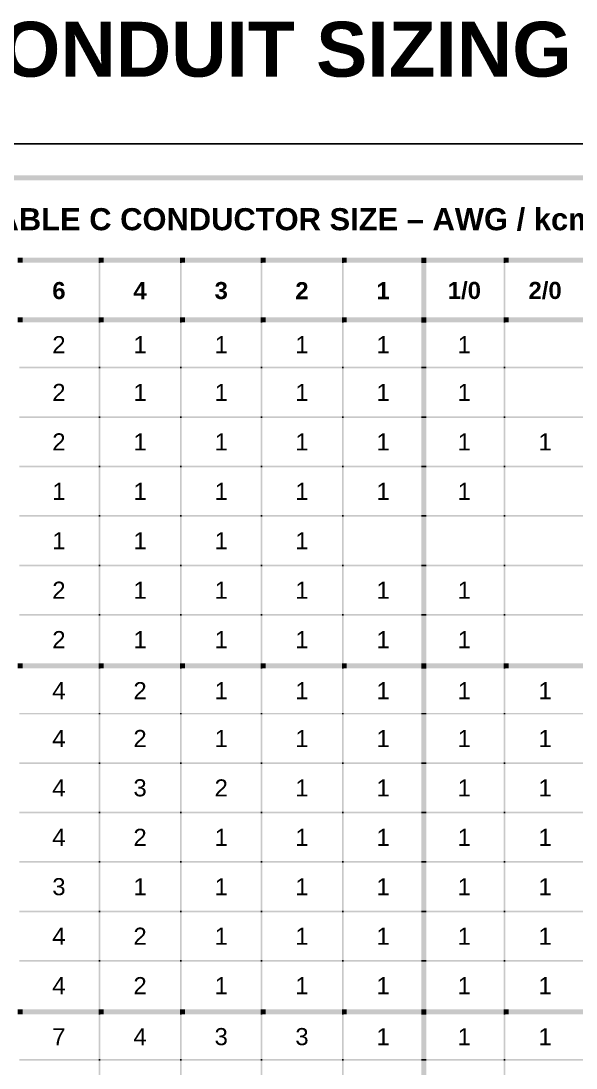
# Model space of a CAD drawing. Header units: inches. Extents: x 4293 to 10865, y -6935 to 441.
# Drawn here: x 5195.1 to 5356.8, y 136 to 441 of the extents above; entities that cross this region are included whole.
import ezdxf

# ---------------------------------------------------------------- set-up
doc = ezdxf.new("R2010")
doc.units = ezdxf.units.IN
doc.header["$MEASUREMENT"] = 0
doc.layers.get('Defpoints').update_dxf_attribs({"color": 104})
doc.layers.add('PDF_Text', color=7, linetype='Continuous', lineweight=35)
doc.styles.add('Arial', font='arial.ttf', dxfattribs={"height": 6})
doc.styles.add('AUDIT_I_231223063723-0', font='arialbd.ttf')
doc.styles.add('PDF Arial', font='arial.ttf')

# ---------------------------------------------------------------- blocks, each defined once
blk = doc.blocks.new('A$C8dca8dff')
at = {"transparency": 33554610}
for points in [[(0.02, 0), (7.3267, 0), (0.02, -0.02), (7.3267, -0.02)], [(2.0867, -0.3333), (2.1067, -0.3333), (2.0867, -0.3533), (2.1067, -0.3533)], [(2.1067, -0.3333), (2.415, -0.3333), (2.1067, -0.3533), (2.415, -0.3533)], [(2.415, -0.3333), (2.435, -0.3333), (2.415, -0.3533), (2.435, -0.3533)], [(2.435, -0.3333), (2.7433, -0.3333), (2.435, -0.3533), (2.7433, -0.3533)], [(2.7433, -0.3333), (2.7633, -0.3333), (2.7433, -0.3533), (2.7633, -0.3533)], [(2.7633, -0.3333), (3.07, -0.3333), (2.7633, -0.3533), (3.07, -0.3533)], [(3.07, -0.3333), (3.09, -0.3333), (3.07, -0.3533), (3.09, -0.3533)], [(3.09, -0.3333), (3.3983, -0.3333), (3.09, -0.3533), (3.3983, -0.3533)], [(3.3983, -0.3333), (3.4183, -0.3333), (3.3983, -0.3533), (3.4183, -0.3533)], [(3.4183, -0.3333), (3.72, -0.3333), (3.4183, -0.3533), (3.72, -0.3533)], [(3.72, -0.3333), (3.74, -0.3333), (3.72, -0.3533), (3.74, -0.3533)], [(3.74, -0.3333), (4.0533, -0.3333), (3.74, -0.3533), (4.0533, -0.3533)], [(4.0533, -0.3333), (4.0733, -0.3333), (4.0533, -0.3533), (4.0733, -0.3533)], [(4.0733, -0.3333), (4.3817, -0.3333), (4.0733, -0.3533), (4.3817, -0.3533)], [(2.415, -0.3533), (2.4217, -0.3533), (2.415, -0.355), (2.4217, -0.355)], [(2.415, -0.355), (2.4217, -0.355), (2.415, -0.575), (2.4217, -0.575)], [(2.7433, -0.3533), (2.75, -0.3533), (2.7433, -0.355), (2.75, -0.355)], [(2.7433, -0.355), (2.75, -0.355), (2.7433, -0.575), (2.75, -0.575)], [(3.07, -0.3533), (3.0767, -0.3533), (3.07, -0.355), (3.0767, -0.355)], [(3.07, -0.355), (3.0767, -0.355), (3.07, -0.575), (3.0767, -0.575)], [(3.3983, -0.3533), (3.405, -0.3533), (3.3983, -0.355), (3.405, -0.355)], [(3.3983, -0.355), (3.405, -0.355), (3.3983, -0.575), (3.405, -0.575)], [(3.72, -0.3533), (3.74, -0.3533), (3.72, -0.355), (3.74, -0.355)], [(3.72, -0.355), (3.74, -0.355), (3.72, -0.575), (3.74, -0.575)], [(4.0533, -0.3533), (4.06, -0.3533), (4.0533, -0.355), (4.06, -0.355)], [(4.0533, -0.355), (4.06, -0.355), (4.0533, -0.575), (4.06, -0.575)], [(2.0867, -0.575), (2.1067, -0.575), (2.0867, -0.595), (2.1067, -0.595)], [(2.1067, -0.575), (2.415, -0.575), (2.1067, -0.595), (2.415, -0.595)], [(2.415, -0.575), (2.435, -0.575), (2.415, -0.595), (2.435, -0.595)], [(2.435, -0.575), (2.7433, -0.575), (2.435, -0.595), (2.7433, -0.595)], [(2.7433, -0.575), (2.7633, -0.575), (2.7433, -0.595), (2.7633, -0.595)], [(2.7633, -0.575), (3.07, -0.575), (2.7633, -0.595), (3.07, -0.595)], [(3.07, -0.575), (3.09, -0.575), (3.07, -0.595), (3.09, -0.595)], [(3.09, -0.575), (3.3983, -0.575), (3.09, -0.595), (3.3983, -0.595)], [(3.3983, -0.575), (3.4183, -0.575), (3.3983, -0.595), (3.4183, -0.595)], [(3.4183, -0.575), (3.72, -0.575), (3.4183, -0.595), (3.72, -0.595)], [(3.72, -0.575), (3.74, -0.575), (3.72, -0.5967), (3.74, -0.5967)], [(3.74, -0.575), (4.0533, -0.575), (3.74, -0.595), (4.0533, -0.595)], [(4.0533, -0.575), (4.0733, -0.575), (4.0533, -0.595), (4.0733, -0.595)], [(4.0733, -0.575), (4.3817, -0.575), (4.0733, -0.595), (4.3817, -0.595)], [(2.415, -0.595), (2.4217, -0.595), (2.415, -0.5967), (2.4217, -0.5967)], [(2.415, -0.5967), (2.4217, -0.5967), (2.415, -0.775), (2.4217, -0.775)], [(2.7433, -0.595), (2.75, -0.595), (2.7433, -0.5967), (2.75, -0.5967)], [(2.7433, -0.5967), (2.75, -0.5967), (2.7433, -0.775), (2.75, -0.775)], [(3.07, -0.595), (3.0767, -0.595), (3.07, -0.5967), (3.0767, -0.5967)], [(3.07, -0.5967), (3.0767, -0.5967), (3.07, -0.775), (3.0767, -0.775)], [(3.3983, -0.595), (3.405, -0.595), (3.3983, -0.5967), (3.405, -0.5967)], [(3.3983, -0.5967), (3.405, -0.5967), (3.3983, -0.775), (3.405, -0.775)], [(3.72, -0.5967), (3.74, -0.5967), (3.72, -0.775), (3.74, -0.775)], [(4.0533, -0.595), (4.06, -0.595), (4.0533, -0.5967), (4.06, -0.5967)], [(4.0533, -0.5967), (4.06, -0.5967), (4.0533, -0.775), (4.06, -0.775)], [(2.0933, -0.775), (2.415, -0.775), (2.0933, -0.7817), (2.415, -0.7817)], [(2.415, -0.775), (2.4217, -0.775), (2.415, -0.7817), (2.4217, -0.7817)], [(2.415, -0.7817), (2.4217, -0.7817), (2.415, -0.975), (2.4217, -0.975)], [(2.4217, -0.775), (2.7433, -0.775), (2.4217, -0.7817), (2.7433, -0.7817)], [(2.7433, -0.775), (2.75, -0.775), (2.7433, -0.7817), (2.75, -0.7817)], [(2.7433, -0.7817), (2.75, -0.7817), (2.7433, -0.975), (2.75, -0.975)], [(2.75, -0.775), (3.07, -0.775), (2.75, -0.7817), (3.07, -0.7817)], [(3.07, -0.775), (3.0767, -0.775), (3.07, -0.7817), (3.0767, -0.7817)], [(3.07, -0.7817), (3.0767, -0.7817), (3.07, -0.975), (3.0767, -0.975)], [(3.0767, -0.775), (3.3983, -0.775), (3.0767, -0.7817), (3.3983, -0.7817)], [(3.3983, -0.775), (3.405, -0.775), (3.3983, -0.7817), (3.405, -0.7817)], [(3.3983, -0.7817), (3.405, -0.7817), (3.3983, -0.975), (3.405, -0.975)], [(3.405, -0.775), (3.72, -0.775), (3.405, -0.7817), (3.72, -0.7817)], [(3.72, -0.775), (3.74, -0.775), (3.72, -0.7817), (3.74, -0.7817)], [(3.72, -0.7817), (3.74, -0.7817), (3.72, -0.975), (3.74, -0.975)], [(3.74, -0.775), (4.0533, -0.775), (3.74, -0.7817), (4.0533, -0.7817)], [(4.0533, -0.775), (4.06, -0.775), (4.0533, -0.7817), (4.06, -0.7817)], [(4.0533, -0.7817), (4.06, -0.7817), (4.0533, -0.975), (4.06, -0.975)], [(4.06, -0.775), (4.3817, -0.775), (4.06, -0.7817), (4.3817, -0.7817)], [(2.0933, -0.975), (2.415, -0.975), (2.0933, -0.9817), (2.415, -0.9817)], [(2.415, -0.975), (2.4217, -0.975), (2.415, -0.9817), (2.4217, -0.9817)], [(2.415, -0.9817), (2.4217, -0.9817), (2.415, -1.175), (2.4217, -1.175)], [(2.4217, -0.975), (2.7433, -0.975), (2.4217, -0.9817), (2.7433, -0.9817)], [(2.7433, -0.975), (2.75, -0.975), (2.7433, -0.9817), (2.75, -0.9817)], [(2.7433, -0.9817), (2.75, -0.9817), (2.7433, -1.175), (2.75, -1.175)], [(2.75, -0.975), (3.07, -0.975), (2.75, -0.9817), (3.07, -0.9817)], [(3.07, -0.975), (3.0767, -0.975), (3.07, -0.9817), (3.0767, -0.9817)], [(3.07, -0.9817), (3.0767, -0.9817), (3.07, -1.175), (3.0767, -1.175)], [(3.0767, -0.975), (3.3983, -0.975), (3.0767, -0.9817), (3.3983, -0.9817)], [(3.3983, -0.975), (3.405, -0.975), (3.3983, -0.9817), (3.405, -0.9817)], [(3.3983, -0.9817), (3.405, -0.9817), (3.3983, -1.175), (3.405, -1.175)], [(3.405, -0.975), (3.72, -0.975), (3.405, -0.9817), (3.72, -0.9817)], [(3.72, -0.975), (3.74, -0.975), (3.72, -0.9817), (3.74, -0.9817)], [(3.72, -0.9817), (3.74, -0.9817), (3.72, -1.175), (3.74, -1.175)], [(3.74, -0.975), (4.0533, -0.975), (3.74, -0.9817), (4.0533, -0.9817)], [(4.0533, -0.975), (4.06, -0.975), (4.0533, -0.9817), (4.06, -0.9817)], [(4.0533, -0.9817), (4.06, -0.9817), (4.0533, -1.175), (4.06, -1.175)], [(4.06, -0.975), (4.3817, -0.975), (4.06, -0.9817), (4.3817, -0.9817)], [(2.0933, -1.175), (2.415, -1.175), (2.0933, -1.1817), (2.415, -1.1817)], [(2.415, -1.175), (2.4217, -1.175), (2.415, -1.1817), (2.4217, -1.1817)], [(2.415, -1.1817), (2.4217, -1.1817), (2.415, -1.375), (2.4217, -1.375)], [(2.4217, -1.175), (2.7433, -1.175), (2.4217, -1.1817), (2.7433, -1.1817)], [(2.7433, -1.175), (2.75, -1.175), (2.7433, -1.1817), (2.75, -1.1817)], [(2.7433, -1.1817), (2.75, -1.1817), (2.7433, -1.375), (2.75, -1.375)], [(2.75, -1.175), (3.07, -1.175), (2.75, -1.1817), (3.07, -1.1817)], [(3.07, -1.175), (3.0767, -1.175), (3.07, -1.1817), (3.0767, -1.1817)], [(3.07, -1.1817), (3.0767, -1.1817), (3.07, -1.375), (3.0767, -1.375)], [(3.0767, -1.175), (3.3983, -1.175), (3.0767, -1.1817), (3.3983, -1.1817)], [(3.3983, -1.175), (3.405, -1.175), (3.3983, -1.1817), (3.405, -1.1817)], [(3.3983, -1.1817), (3.405, -1.1817), (3.3983, -1.375), (3.405, -1.375)], [(3.405, -1.175), (3.72, -1.175), (3.405, -1.1817), (3.72, -1.1817)], [(3.72, -1.175), (3.74, -1.175), (3.72, -1.1817), (3.74, -1.1817)], [(3.72, -1.1817), (3.74, -1.1817), (3.72, -1.375), (3.74, -1.375)], [(3.74, -1.175), (4.0533, -1.175), (3.74, -1.1817), (4.0533, -1.1817)], [(4.0533, -1.175), (4.06, -1.175), (4.0533, -1.1817), (4.06, -1.1817)], [(4.0533, -1.1817), (4.06, -1.1817), (4.0533, -1.375), (4.06, -1.375)], [(4.06, -1.175), (4.3817, -1.175), (4.06, -1.1817), (4.3817, -1.1817)], [(2.0933, -1.375), (2.415, -1.375), (2.0933, -1.3817), (2.415, -1.3817)], [(2.415, -1.375), (2.4217, -1.375), (2.415, -1.3817), (2.4217, -1.3817)], [(2.415, -1.3817), (2.4217, -1.3817), (2.415, -1.575), (2.4217, -1.575)], [(2.4217, -1.375), (2.7433, -1.375), (2.4217, -1.3817), (2.7433, -1.3817)], [(2.7433, -1.375), (2.75, -1.375), (2.7433, -1.3817), (2.75, -1.3817)], [(2.7433, -1.3817), (2.75, -1.3817), (2.7433, -1.575), (2.75, -1.575)], [(2.75, -1.375), (3.07, -1.375), (2.75, -1.3817), (3.07, -1.3817)], [(3.07, -1.375), (3.0767, -1.375), (3.07, -1.3817), (3.0767, -1.3817)], [(3.07, -1.3817), (3.0767, -1.3817), (3.07, -1.575), (3.0767, -1.575)], [(3.0767, -1.375), (3.3983, -1.375), (3.0767, -1.3817), (3.3983, -1.3817)], [(3.3983, -1.375), (3.405, -1.375), (3.3983, -1.3817), (3.405, -1.3817)], [(3.3983, -1.3817), (3.405, -1.3817), (3.3983, -1.575), (3.405, -1.575)], [(3.405, -1.375), (3.72, -1.375), (3.405, -1.3817), (3.72, -1.3817)], [(3.72, -1.375), (3.74, -1.375), (3.72, -1.3817), (3.74, -1.3817)], [(3.72, -1.3817), (3.74, -1.3817), (3.72, -1.575), (3.74, -1.575)], [(3.74, -1.375), (4.0533, -1.375), (3.74, -1.3817), (4.0533, -1.3817)], [(4.0533, -1.375), (4.06, -1.375), (4.0533, -1.3817), (4.06, -1.3817)], [(4.0533, -1.3817), (4.06, -1.3817), (4.0533, -1.575), (4.06, -1.575)], [(4.06, -1.375), (4.3817, -1.375), (4.06, -1.3817), (4.3817, -1.3817)], [(2.0933, -1.575), (2.415, -1.575), (2.0933, -1.5817), (2.415, -1.5817)], [(2.415, -1.575), (2.4217, -1.575), (2.415, -1.5817), (2.4217, -1.5817)], [(2.415, -1.5817), (2.4217, -1.5817), (2.415, -1.775), (2.4217, -1.775)], [(2.4217, -1.575), (2.7433, -1.575), (2.4217, -1.5817), (2.7433, -1.5817)], [(2.7433, -1.575), (2.75, -1.575), (2.7433, -1.5817), (2.75, -1.5817)], [(2.7433, -1.5817), (2.75, -1.5817), (2.7433, -1.775), (2.75, -1.775)], [(2.75, -1.575), (3.07, -1.575), (2.75, -1.5817), (3.07, -1.5817)], [(3.07, -1.575), (3.0767, -1.575), (3.07, -1.5817), (3.0767, -1.5817)], [(3.07, -1.5817), (3.0767, -1.5817), (3.07, -1.775), (3.0767, -1.775)], [(3.0767, -1.575), (3.3983, -1.575), (3.0767, -1.5817), (3.3983, -1.5817)], [(3.3983, -1.575), (3.405, -1.575), (3.3983, -1.5817), (3.405, -1.5817)], [(3.3983, -1.5817), (3.405, -1.5817), (3.3983, -1.775), (3.405, -1.775)], [(3.405, -1.575), (3.72, -1.575), (3.405, -1.5817), (3.72, -1.5817)], [(3.72, -1.575), (3.74, -1.575), (3.72, -1.5817), (3.74, -1.5817)], [(3.72, -1.5817), (3.74, -1.5817), (3.72, -1.775), (3.74, -1.775)], [(3.74, -1.575), (4.0533, -1.575), (3.74, -1.5817), (4.0533, -1.5817)], [(4.0533, -1.575), (4.06, -1.575), (4.0533, -1.5817), (4.06, -1.5817)], [(4.0533, -1.5817), (4.06, -1.5817), (4.0533, -1.775), (4.06, -1.775)], [(4.06, -1.575), (4.3817, -1.575), (4.06, -1.5817), (4.3817, -1.5817)], [(2.0933, -1.775), (2.415, -1.775), (2.0933, -1.7817), (2.415, -1.7817)], [(2.415, -1.775), (2.4217, -1.775), (2.415, -1.7817), (2.4217, -1.7817)], [(2.4217, -1.775), (2.7433, -1.775), (2.4217, -1.7817), (2.7433, -1.7817)], [(2.7433, -1.775), (2.75, -1.775), (2.7433, -1.7817), (2.75, -1.7817)], [(2.75, -1.775), (3.07, -1.775), (2.75, -1.7817), (3.07, -1.7817)], [(3.07, -1.775), (3.0767, -1.775), (3.07, -1.7817), (3.0767, -1.7817)], [(3.0767, -1.775), (3.3983, -1.775), (3.0767, -1.7817), (3.3983, -1.7817)], [(3.3983, -1.775), (3.405, -1.775), (3.3983, -1.7817), (3.405, -1.7817)], [(3.405, -1.775), (3.72, -1.775), (3.405, -1.7817), (3.72, -1.7817)], [(3.72, -1.775), (3.74, -1.775), (3.72, -1.7817), (3.74, -1.7817)], [(3.74, -1.775), (4.0533, -1.775), (3.74, -1.7817), (4.0533, -1.7817)], [(4.0533, -1.775), (4.06, -1.775), (4.0533, -1.7817), (4.06, -1.7817)], [(4.06, -1.775), (4.3817, -1.775), (4.06, -1.7817), (4.3817, -1.7817)], [(2.415, -1.7817), (2.4217, -1.7817), (2.415, -1.975), (2.4217, -1.975)], [(2.7433, -1.7817), (2.75, -1.7817), (2.7433, -1.975), (2.75, -1.975)], [(3.07, -1.7817), (3.0767, -1.7817), (3.07, -1.975), (3.0767, -1.975)], [(3.3983, -1.7817), (3.405, -1.7817), (3.3983, -1.975), (3.405, -1.975)], [(3.72, -1.7817), (3.74, -1.7817), (3.72, -1.975), (3.74, -1.975)], [(4.0533, -1.7817), (4.06, -1.7817), (4.0533, -1.975), (4.06, -1.975)], [(2.0867, -1.975), (2.1067, -1.975), (2.0867, -1.995), (2.1067, -1.995)], [(2.1067, -1.975), (2.415, -1.975), (2.1067, -1.995), (2.415, -1.995)], [(2.415, -1.975), (2.435, -1.975), (2.415, -1.995), (2.435, -1.995)], [(2.435, -1.975), (2.7433, -1.975), (2.435, -1.995), (2.7433, -1.995)], [(2.7433, -1.975), (2.7633, -1.975), (2.7433, -1.995), (2.7633, -1.995)], [(2.7633, -1.975), (3.07, -1.975), (2.7633, -1.995), (3.07, -1.995)], [(3.07, -1.975), (3.09, -1.975), (3.07, -1.995), (3.09, -1.995)], [(3.09, -1.975), (3.3983, -1.975), (3.09, -1.995), (3.3983, -1.995)], [(3.3983, -1.975), (3.4183, -1.975), (3.3983, -1.995), (3.4183, -1.995)], [(3.4183, -1.975), (3.72, -1.975), (3.4183, -1.995), (3.72, -1.995)], [(3.72, -1.975), (3.74, -1.975), (3.72, -1.9967), (3.74, -1.9967)], [(3.74, -1.975), (4.0533, -1.975), (3.74, -1.995), (4.0533, -1.995)], [(4.0533, -1.975), (4.0733, -1.975), (4.0533, -1.995), (4.0733, -1.995)], [(4.0733, -1.975), (4.3817, -1.975), (4.0733, -1.995), (4.3817, -1.995)], [(2.415, -1.995), (2.4217, -1.995), (2.415, -1.9967), (2.4217, -1.9967)], [(2.415, -1.9967), (2.4217, -1.9967), (2.415, -2.175), (2.4217, -2.175)], [(2.7433, -1.995), (2.75, -1.995), (2.7433, -1.9967), (2.75, -1.9967)], [(2.7433, -1.9967), (2.75, -1.9967), (2.7433, -2.175), (2.75, -2.175)], [(3.07, -1.995), (3.0767, -1.995), (3.07, -1.9967), (3.0767, -1.9967)], [(3.07, -1.9967), (3.0767, -1.9967), (3.07, -2.175), (3.0767, -2.175)], [(3.3983, -1.995), (3.405, -1.995), (3.3983, -1.9967), (3.405, -1.9967)], [(3.3983, -1.9967), (3.405, -1.9967), (3.3983, -2.175), (3.405, -2.175)], [(3.72, -1.9967), (3.74, -1.9967), (3.72, -2.175), (3.74, -2.175)], [(4.0533, -1.995), (4.06, -1.995), (4.0533, -1.9967), (4.06, -1.9967)], [(4.0533, -1.9967), (4.06, -1.9967), (4.0533, -2.175), (4.06, -2.175)], [(2.0933, -2.175), (2.415, -2.175), (2.0933, -2.1817), (2.415, -2.1817)], [(2.415, -2.175), (2.4217, -2.175), (2.415, -2.1817), (2.4217, -2.1817)], [(2.415, -2.1817), (2.4217, -2.1817), (2.415, -2.375), (2.4217, -2.375)], [(2.4217, -2.175), (2.7433, -2.175), (2.4217, -2.1817), (2.7433, -2.1817)], [(2.7433, -2.175), (2.75, -2.175), (2.7433, -2.1817), (2.75, -2.1817)], [(2.7433, -2.1817), (2.75, -2.1817), (2.7433, -2.375), (2.75, -2.375)], [(2.75, -2.175), (3.07, -2.175), (2.75, -2.1817), (3.07, -2.1817)], [(3.07, -2.175), (3.0767, -2.175), (3.07, -2.1817), (3.0767, -2.1817)], [(3.07, -2.1817), (3.0767, -2.1817), (3.07, -2.375), (3.0767, -2.375)], [(3.0767, -2.175), (3.3983, -2.175), (3.0767, -2.1817), (3.3983, -2.1817)], [(3.3983, -2.175), (3.405, -2.175), (3.3983, -2.1817), (3.405, -2.1817)], [(3.3983, -2.1817), (3.405, -2.1817), (3.3983, -2.375), (3.405, -2.375)], [(3.405, -2.175), (3.72, -2.175), (3.405, -2.1817), (3.72, -2.1817)], [(3.72, -2.175), (3.74, -2.175), (3.72, -2.1817), (3.74, -2.1817)], [(3.72, -2.1817), (3.74, -2.1817), (3.72, -2.375), (3.74, -2.375)], [(3.74, -2.175), (4.0533, -2.175), (3.74, -2.1817), (4.0533, -2.1817)], [(4.0533, -2.175), (4.06, -2.175), (4.0533, -2.1817), (4.06, -2.1817)], [(4.0533, -2.1817), (4.06, -2.1817), (4.0533, -2.375), (4.06, -2.375)], [(4.06, -2.175), (4.3817, -2.175), (4.06, -2.1817), (4.3817, -2.1817)], [(2.0933, -2.375), (2.415, -2.375), (2.0933, -2.3817), (2.415, -2.3817)], [(2.415, -2.375), (2.4217, -2.375), (2.415, -2.3817), (2.4217, -2.3817)], [(2.415, -2.3817), (2.4217, -2.3817), (2.415, -2.575), (2.4217, -2.575)], [(2.4217, -2.375), (2.7433, -2.375), (2.4217, -2.3817), (2.7433, -2.3817)], [(2.7433, -2.375), (2.75, -2.375), (2.7433, -2.3817), (2.75, -2.3817)], [(2.7433, -2.3817), (2.75, -2.3817), (2.7433, -2.575), (2.75, -2.575)], [(2.75, -2.375), (3.07, -2.375), (2.75, -2.3817), (3.07, -2.3817)], [(3.07, -2.375), (3.0767, -2.375), (3.07, -2.3817), (3.0767, -2.3817)], [(3.07, -2.3817), (3.0767, -2.3817), (3.07, -2.575), (3.0767, -2.575)], [(3.0767, -2.375), (3.3983, -2.375), (3.0767, -2.3817), (3.3983, -2.3817)], [(3.3983, -2.375), (3.405, -2.375), (3.3983, -2.3817), (3.405, -2.3817)], [(3.3983, -2.3817), (3.405, -2.3817), (3.3983, -2.575), (3.405, -2.575)], [(3.405, -2.375), (3.72, -2.375), (3.405, -2.3817), (3.72, -2.3817)], [(3.72, -2.375), (3.74, -2.375), (3.72, -2.3817), (3.74, -2.3817)], [(3.72, -2.3817), (3.74, -2.3817), (3.72, -2.575), (3.74, -2.575)], [(3.74, -2.375), (4.0533, -2.375), (3.74, -2.3817), (4.0533, -2.3817)], [(4.0533, -2.375), (4.06, -2.375), (4.0533, -2.3817), (4.06, -2.3817)], [(4.0533, -2.3817), (4.06, -2.3817), (4.0533, -2.575), (4.06, -2.575)], [(4.06, -2.375), (4.3817, -2.375), (4.06, -2.3817), (4.3817, -2.3817)], [(2.0933, -2.575), (2.415, -2.575), (2.0933, -2.5817), (2.415, -2.5817)], [(2.415, -2.575), (2.4217, -2.575), (2.415, -2.5817), (2.4217, -2.5817)], [(2.415, -2.5817), (2.4217, -2.5817), (2.415, -2.775), (2.4217, -2.775)], [(2.4217, -2.575), (2.7433, -2.575), (2.4217, -2.5817), (2.7433, -2.5817)], [(2.7433, -2.575), (2.75, -2.575), (2.7433, -2.5817), (2.75, -2.5817)], [(2.7433, -2.5817), (2.75, -2.5817), (2.7433, -2.775), (2.75, -2.775)], [(2.75, -2.575), (3.07, -2.575), (2.75, -2.5817), (3.07, -2.5817)], [(3.07, -2.575), (3.0767, -2.575), (3.07, -2.5817), (3.0767, -2.5817)], [(3.07, -2.5817), (3.0767, -2.5817), (3.07, -2.775), (3.0767, -2.775)], [(3.0767, -2.575), (3.3983, -2.575), (3.0767, -2.5817), (3.3983, -2.5817)], [(3.3983, -2.575), (3.405, -2.575), (3.3983, -2.5817), (3.405, -2.5817)], [(3.3983, -2.5817), (3.405, -2.5817), (3.3983, -2.775), (3.405, -2.775)], [(3.405, -2.575), (3.72, -2.575), (3.405, -2.5817), (3.72, -2.5817)], [(3.72, -2.575), (3.74, -2.575), (3.72, -2.5817), (3.74, -2.5817)], [(3.72, -2.5817), (3.74, -2.5817), (3.72, -2.775), (3.74, -2.775)], [(3.74, -2.575), (4.0533, -2.575), (3.74, -2.5817), (4.0533, -2.5817)], [(4.0533, -2.575), (4.06, -2.575), (4.0533, -2.5817), (4.06, -2.5817)], [(4.0533, -2.5817), (4.06, -2.5817), (4.0533, -2.775), (4.06, -2.775)], [(4.06, -2.575), (4.3817, -2.575), (4.06, -2.5817), (4.3817, -2.5817)], [(2.0933, -2.775), (2.415, -2.775), (2.0933, -2.7817), (2.415, -2.7817)], [(2.415, -2.775), (2.4217, -2.775), (2.415, -2.7817), (2.4217, -2.7817)], [(2.415, -2.7817), (2.4217, -2.7817), (2.415, -2.975), (2.4217, -2.975)], [(2.4217, -2.775), (2.7433, -2.775), (2.4217, -2.7817), (2.7433, -2.7817)], [(2.7433, -2.775), (2.75, -2.775), (2.7433, -2.7817), (2.75, -2.7817)], [(2.7433, -2.7817), (2.75, -2.7817), (2.7433, -2.975), (2.75, -2.975)], [(2.75, -2.775), (3.07, -2.775), (2.75, -2.7817), (3.07, -2.7817)], [(3.07, -2.775), (3.0767, -2.775), (3.07, -2.7817), (3.0767, -2.7817)], [(3.07, -2.7817), (3.0767, -2.7817), (3.07, -2.975), (3.0767, -2.975)], [(3.0767, -2.775), (3.3983, -2.775), (3.0767, -2.7817), (3.3983, -2.7817)], [(3.3983, -2.775), (3.405, -2.775), (3.3983, -2.7817), (3.405, -2.7817)], [(3.3983, -2.7817), (3.405, -2.7817), (3.3983, -2.975), (3.405, -2.975)], [(3.405, -2.775), (3.72, -2.775), (3.405, -2.7817), (3.72, -2.7817)], [(3.72, -2.775), (3.74, -2.775), (3.72, -2.7817), (3.74, -2.7817)], [(3.72, -2.7817), (3.74, -2.7817), (3.72, -2.975), (3.74, -2.975)], [(3.74, -2.775), (4.0533, -2.775), (3.74, -2.7817), (4.0533, -2.7817)], [(4.0533, -2.775), (4.06, -2.775), (4.0533, -2.7817), (4.06, -2.7817)], [(4.0533, -2.7817), (4.06, -2.7817), (4.0533, -2.975), (4.06, -2.975)], [(4.06, -2.775), (4.3817, -2.775), (4.06, -2.7817), (4.3817, -2.7817)], [(2.0933, -2.975), (2.415, -2.975), (2.0933, -2.9817), (2.415, -2.9817)], [(2.415, -2.975), (2.4217, -2.975), (2.415, -2.9817), (2.4217, -2.9817)], [(2.415, -2.9817), (2.4217, -2.9817), (2.415, -3.175), (2.4217, -3.175)], [(2.4217, -2.975), (2.7433, -2.975), (2.4217, -2.9817), (2.7433, -2.9817)], [(2.7433, -2.975), (2.75, -2.975), (2.7433, -2.9817), (2.75, -2.9817)], [(2.7433, -2.9817), (2.75, -2.9817), (2.7433, -3.175), (2.75, -3.175)], [(2.75, -2.975), (3.07, -2.975), (2.75, -2.9817), (3.07, -2.9817)], [(3.07, -2.975), (3.0767, -2.975), (3.07, -2.9817), (3.0767, -2.9817)], [(3.07, -2.9817), (3.0767, -2.9817), (3.07, -3.175), (3.0767, -3.175)], [(3.0767, -2.975), (3.3983, -2.975), (3.0767, -2.9817), (3.3983, -2.9817)], [(3.3983, -2.975), (3.405, -2.975), (3.3983, -2.9817), (3.405, -2.9817)], [(3.3983, -2.9817), (3.405, -2.9817), (3.3983, -3.175), (3.405, -3.175)], [(3.405, -2.975), (3.72, -2.975), (3.405, -2.9817), (3.72, -2.9817)], [(3.72, -2.975), (3.74, -2.975), (3.72, -2.9817), (3.74, -2.9817)], [(3.72, -2.9817), (3.74, -2.9817), (3.72, -3.175), (3.74, -3.175)], [(3.74, -2.975), (4.0533, -2.975), (3.74, -2.9817), (4.0533, -2.9817)], [(4.0533, -2.975), (4.06, -2.975), (4.0533, -2.9817), (4.06, -2.9817)], [(4.0533, -2.9817), (4.06, -2.9817), (4.0533, -3.175), (4.06, -3.175)], [(4.06, -2.975), (4.3817, -2.975), (4.06, -2.9817), (4.3817, -2.9817)], [(2.0933, -3.175), (2.415, -3.175), (2.0933, -3.1817), (2.415, -3.1817)], [(2.415, -3.175), (2.4217, -3.175), (2.415, -3.1817), (2.4217, -3.1817)], [(2.4217, -3.175), (2.7433, -3.175), (2.4217, -3.1817), (2.7433, -3.1817)], [(2.7433, -3.175), (2.75, -3.175), (2.7433, -3.1817), (2.75, -3.1817)], [(2.75, -3.175), (3.07, -3.175), (2.75, -3.1817), (3.07, -3.1817)], [(3.07, -3.175), (3.0767, -3.175), (3.07, -3.1817), (3.0767, -3.1817)], [(3.0767, -3.175), (3.3983, -3.175), (3.0767, -3.1817), (3.3983, -3.1817)], [(3.3983, -3.175), (3.405, -3.175), (3.3983, -3.1817), (3.405, -3.1817)], [(3.405, -3.175), (3.72, -3.175), (3.405, -3.1817), (3.72, -3.1817)], [(3.72, -3.175), (3.74, -3.175), (3.72, -3.1817), (3.74, -3.1817)], [(3.74, -3.175), (4.0533, -3.175), (3.74, -3.1817), (4.0533, -3.1817)], [(4.0533, -3.175), (4.06, -3.175), (4.0533, -3.1817), (4.06, -3.1817)], [(4.06, -3.175), (4.3817, -3.175), (4.06, -3.1817), (4.3817, -3.1817)], [(2.415, -3.1817), (2.4217, -3.1817), (2.415, -3.375), (2.4217, -3.375)], [(2.7433, -3.1817), (2.75, -3.1817), (2.7433, -3.375), (2.75, -3.375)], [(3.07, -3.1817), (3.0767, -3.1817), (3.07, -3.375), (3.0767, -3.375)], [(3.3983, -3.1817), (3.405, -3.1817), (3.3983, -3.375), (3.405, -3.375)], [(3.72, -3.1817), (3.74, -3.1817), (3.72, -3.375), (3.74, -3.375)], [(4.0533, -3.1817), (4.06, -3.1817), (4.0533, -3.375), (4.06, -3.375)], [(2.0867, -3.375), (2.1067, -3.375), (2.0867, -3.395), (2.1067, -3.395)], [(2.1067, -3.375), (2.415, -3.375), (2.1067, -3.395), (2.415, -3.395)], [(2.415, -3.375), (2.435, -3.375), (2.415, -3.395), (2.435, -3.395)], [(2.435, -3.375), (2.7433, -3.375), (2.435, -3.395), (2.7433, -3.395)], [(2.7433, -3.375), (2.7633, -3.375), (2.7433, -3.395), (2.7633, -3.395)], [(2.7633, -3.375), (3.07, -3.375), (2.7633, -3.395), (3.07, -3.395)], [(3.07, -3.375), (3.09, -3.375), (3.07, -3.395), (3.09, -3.395)], [(3.09, -3.375), (3.3983, -3.375), (3.09, -3.395), (3.3983, -3.395)], [(3.3983, -3.375), (3.4183, -3.375), (3.3983, -3.395), (3.4183, -3.395)], [(3.4183, -3.375), (3.72, -3.375), (3.4183, -3.395), (3.72, -3.395)], [(3.72, -3.375), (3.74, -3.375), (3.72, -3.3967), (3.74, -3.3967)], [(3.74, -3.375), (4.0533, -3.375), (3.74, -3.395), (4.0533, -3.395)], [(4.0533, -3.375), (4.0733, -3.375), (4.0533, -3.395), (4.0733, -3.395)], [(4.0733, -3.375), (4.3817, -3.375), (4.0733, -3.395), (4.3817, -3.395)], [(2.415, -3.395), (2.4217, -3.395), (2.415, -3.3967), (2.4217, -3.3967)], [(2.415, -3.3967), (2.4217, -3.3967), (2.415, -3.575), (2.4217, -3.575)], [(2.7433, -3.395), (2.75, -3.395), (2.7433, -3.3967), (2.75, -3.3967)], [(2.7433, -3.3967), (2.75, -3.3967), (2.7433, -3.575), (2.75, -3.575)], [(3.07, -3.395), (3.0767, -3.395), (3.07, -3.3967), (3.0767, -3.3967)], [(3.07, -3.3967), (3.0767, -3.3967), (3.07, -3.575), (3.0767, -3.575)], [(3.3983, -3.395), (3.405, -3.395), (3.3983, -3.3967), (3.405, -3.3967)], [(3.3983, -3.3967), (3.405, -3.3967), (3.3983, -3.575), (3.405, -3.575)], [(3.72, -3.3967), (3.74, -3.3967), (3.72, -3.575), (3.74, -3.575)], [(4.0533, -3.395), (4.06, -3.395), (4.0533, -3.3967), (4.06, -3.3967)], [(4.0533, -3.3967), (4.06, -3.3967), (4.0533, -3.575), (4.06, -3.575)], [(2.0933, -3.575), (2.415, -3.575), (2.0933, -3.5817), (2.415, -3.5817)], [(2.415, -3.575), (2.4217, -3.575), (2.415, -3.5817), (2.4217, -3.5817)], [(2.415, -3.5817), (2.4217, -3.5817), (2.415, -3.775), (2.4217, -3.775)], [(2.4217, -3.575), (2.7433, -3.575), (2.4217, -3.5817), (2.7433, -3.5817)], [(2.7433, -3.575), (2.75, -3.575), (2.7433, -3.5817), (2.75, -3.5817)], [(2.7433, -3.5817), (2.75, -3.5817), (2.7433, -3.775), (2.75, -3.775)], [(2.75, -3.575), (3.07, -3.575), (2.75, -3.5817), (3.07, -3.5817)], [(3.07, -3.575), (3.0767, -3.575), (3.07, -3.5817), (3.0767, -3.5817)], [(3.07, -3.5817), (3.0767, -3.5817), (3.07, -3.775), (3.0767, -3.775)], [(3.0767, -3.575), (3.3983, -3.575), (3.0767, -3.5817), (3.3983, -3.5817)], [(3.3983, -3.575), (3.405, -3.575), (3.3983, -3.5817), (3.405, -3.5817)], [(3.3983, -3.5817), (3.405, -3.5817), (3.3983, -3.775), (3.405, -3.775)], [(3.405, -3.575), (3.72, -3.575), (3.405, -3.5817), (3.72, -3.5817)], [(3.72, -3.575), (3.74, -3.575), (3.72, -3.5817), (3.74, -3.5817)], [(3.72, -3.5817), (3.74, -3.5817), (3.72, -3.775), (3.74, -3.775)], [(3.74, -3.575), (4.0533, -3.575), (3.74, -3.5817), (4.0533, -3.5817)], [(4.0533, -3.575), (4.06, -3.575), (4.0533, -3.5817), (4.06, -3.5817)], [(4.0533, -3.5817), (4.06, -3.5817), (4.0533, -3.775), (4.06, -3.775)], [(4.06, -3.575), (4.3817, -3.575), (4.06, -3.5817), (4.3817, -3.5817)]]:
    blk.add_solid(points, dxfattribs=at)
at = {"attachment_point": 4}
for s, insert, char_height, style in [('CONDUIT FILL TABLES – NEC TABLE C CONDUCTOR SIZE – AWG / kcmil – THHN / THWN', (0.085, -0.1791), 0.089478, 'AUDIT_I_231223063723-0'), ('6', (2.2267, -0.4671), 0.0692, 'AUDIT_I_231223063723-0'), ('4', (2.555, -0.4671), 0.0692, 'AUDIT_I_231223063723-0'), ('3', (2.8833, -0.4671), 0.0692, 'AUDIT_I_231223063723-0'), ('2', (3.2099, -0.4671), 0.0692, 'AUDIT_I_231223063723-0'), ('1', (3.5382, -0.4671), 0.0692, 'AUDIT_I_231223063723-0'), ('1/0', (3.8266, -0.4671), 0.0692, 'AUDIT_I_231223063723-0'), ('2/0', (4.1532, -0.4671), 0.0692, 'AUDIT_I_231223063723-0'), ('2', (2.2267, -0.6854), 0.0692, 'PDF Arial'), ('1', (2.555, -0.6854), 0.0692, 'PDF Arial'), ('1', (2.8833, -0.6854), 0.0692, 'PDF Arial'), ('1', (3.2099, -0.6854), 0.0692, 'PDF Arial'), ('1', (3.5382, -0.6854), 0.0692, 'PDF Arial'), ('1', (3.8666, -0.6854), 0.0692, 'PDF Arial'), ('2', (2.2267, -0.8787), 0.0692, 'PDF Arial'), ('1', (2.555, -0.8787), 0.0692, 'PDF Arial'), ('1', (2.8833, -0.8787), 0.0692, 'PDF Arial'), ('1', (3.2099, -0.8787), 0.0692, 'PDF Arial'), ('1', (3.5382, -0.8787), 0.0692, 'PDF Arial'), ('1', (3.8666, -0.8787), 0.0692, 'PDF Arial'), ('2', (2.2267, -1.0788), 0.0692, 'PDF Arial'), ('1', (2.555, -1.0788), 0.0692, 'PDF Arial'), ('1', (2.8833, -1.0788), 0.0692, 'PDF Arial'), ('1', (3.2099, -1.0788), 0.0692, 'PDF Arial'), ('1', (3.5382, -1.0788), 0.0692, 'PDF Arial'), ('1', (3.8666, -1.0788), 0.0692, 'PDF Arial'), ('1', (4.1933, -1.0788), 0.0692, 'PDF Arial'), ('1', (2.2267, -1.2788), 0.0692, 'PDF Arial'), ('1', (2.555, -1.2788), 0.0692, 'PDF Arial'), ('1', (2.8833, -1.2788), 0.0692, 'PDF Arial'), ('1', (3.2099, -1.2788), 0.0692, 'PDF Arial'), ('1', (3.5382, -1.2788), 0.0692, 'PDF Arial'), ('1', (3.8666, -1.2788), 0.0692, 'PDF Arial'), ('1', (2.2267, -1.4788), 0.0692, 'PDF Arial'), ('1', (2.555, -1.4788), 0.0692, 'PDF Arial'), ('1', (2.8833, -1.4788), 0.0692, 'PDF Arial'), ('1', (3.2099, -1.4788), 0.0692, 'PDF Arial'), ('2', (2.2267, -1.6788), 0.0692, 'PDF Arial'), ('1', (2.555, -1.6788), 0.0692, 'PDF Arial'), ('1', (2.8833, -1.6788), 0.0692, 'PDF Arial'), ('1', (3.2099, -1.6788), 0.0692, 'PDF Arial'), ('1', (3.5382, -1.6788), 0.0692, 'PDF Arial'), ('1', (3.8666, -1.6788), 0.0692, 'PDF Arial'), ('2', (2.2267, -1.8788), 0.0692, 'PDF Arial'), ('1', (2.555, -1.8788), 0.0692, 'PDF Arial'), ('1', (2.8833, -1.8788), 0.0692, 'PDF Arial'), ('1', (3.2099, -1.8788), 0.0692, 'PDF Arial'), ('1', (3.5382, -1.8788), 0.0692, 'PDF Arial'), ('1', (3.8666, -1.8788), 0.0692, 'PDF Arial'), ('4', (2.2267, -2.0854), 0.0692, 'PDF Arial'), ('2', (2.555, -2.0854), 0.0692, 'PDF Arial'), ('1', (2.8833, -2.0854), 0.0692, 'PDF Arial'), ('1', (3.2099, -2.0854), 0.0692, 'PDF Arial'), ('1', (3.5382, -2.0854), 0.0692, 'PDF Arial'), ('1', (3.8666, -2.0854), 0.0692, 'PDF Arial'), ('1', (4.1933, -2.0854), 0.0692, 'PDF Arial'), ('4', (2.2267, -2.2788), 0.0692, 'PDF Arial'), ('2', (2.555, -2.2788), 0.0692, 'PDF Arial'), ('1', (2.8833, -2.2788), 0.0692, 'PDF Arial'), ('1', (3.2099, -2.2788), 0.0692, 'PDF Arial'), ('1', (3.5382, -2.2788), 0.0692, 'PDF Arial'), ('1', (3.8666, -2.2788), 0.0692, 'PDF Arial'), ('1', (4.1933, -2.2788), 0.0692, 'PDF Arial'), ('4', (2.2267, -2.4788), 0.0692, 'PDF Arial'), ('3', (2.555, -2.4788), 0.0692, 'PDF Arial'), ('2', (2.8833, -2.4788), 0.0692, 'PDF Arial'), ('1', (3.2099, -2.4788), 0.0692, 'PDF Arial'), ('1', (3.5382, -2.4788), 0.0692, 'PDF Arial'), ('1', (3.8666, -2.4788), 0.0692, 'PDF Arial'), ('1', (4.1933, -2.4788), 0.0692, 'PDF Arial'), ('4', (2.2267, -2.6787), 0.0692, 'PDF Arial'), ('2', (2.555, -2.6787), 0.0692, 'PDF Arial'), ('1', (2.8833, -2.6787), 0.0692, 'PDF Arial'), ('1', (3.2099, -2.6787), 0.0692, 'PDF Arial'), ('1', (3.5382, -2.6787), 0.0692, 'PDF Arial'), ('1', (3.8666, -2.6787), 0.0692, 'PDF Arial'), ('1', (4.1933, -2.6787), 0.0692, 'PDF Arial'), ('3', (2.2267, -2.8787), 0.0692, 'PDF Arial'), ('1', (2.555, -2.8787), 0.0692, 'PDF Arial'), ('1', (2.8833, -2.8787), 0.0692, 'PDF Arial'), ('1', (3.2099, -2.8787), 0.0692, 'PDF Arial'), ('1', (3.5382, -2.8787), 0.0692, 'PDF Arial'), ('1', (3.8666, -2.8787), 0.0692, 'PDF Arial'), ('1', (4.1933, -2.8787), 0.0692, 'PDF Arial'), ('4', (2.2267, -3.0787), 0.0692, 'PDF Arial'), ('2', (2.555, -3.0787), 0.0692, 'PDF Arial'), ('1', (2.8833, -3.0787), 0.0692, 'PDF Arial'), ('1', (3.2099, -3.0787), 0.0692, 'PDF Arial'), ('1', (3.5382, -3.0787), 0.0692, 'PDF Arial'), ('1', (3.8666, -3.0787), 0.0692, 'PDF Arial'), ('1', (4.1933, -3.0787), 0.0692, 'PDF Arial'), ('4', (2.2267, -3.2787), 0.0692, 'PDF Arial'), ('2', (2.555, -3.2787), 0.0692, 'PDF Arial'), ('1', (2.8833, -3.2787), 0.0692, 'PDF Arial'), ('1', (3.2099, -3.2787), 0.0692, 'PDF Arial'), ('1', (3.5382, -3.2787), 0.0692, 'PDF Arial'), ('1', (3.8666, -3.2787), 0.0692, 'PDF Arial'), ('1', (4.1933, -3.2787), 0.0692, 'PDF Arial'), ('7', (2.2267, -3.4854), 0.0692, 'PDF Arial'), ('4', (2.555, -3.4854), 0.0692, 'PDF Arial'), ('3', (2.8833, -3.4854), 0.0692, 'PDF Arial'), ('3', (3.2099, -3.4854), 0.0692, 'PDF Arial'), ('1', (3.5382, -3.4854), 0.0692, 'PDF Arial'), ('1', (3.8666, -3.4854), 0.0692, 'PDF Arial'), ('1', (4.1933, -3.4854), 0.0692, 'PDF Arial')]:
    blk.add_mtext(s, dxfattribs=dict(at, insert=insert, char_height=char_height, style=style))

msp = doc.modelspace()

# ---------------------------------------------------------------- linework, layer by layer
at = {"layer": 'Defpoints', "color": 2}
msp.add_lwpolyline([(5035.23, 405.14), (6147.14, 405.14), (6147.14, -675.94), (5035.23, -675.94)], close=True, dxfattribs=at)

# ---------------------------------------------------------------- block references
at = {"layer": 'PDF_Text', "xscale": 72, "yscale": 72, "zscale": 72}
msp.add_blockref('A$C8dca8dff', (5043.88, 396.03), dxfattribs=at)

# ---------------------------------------------------------------- texts
at = {"color": 2, "insert": (5035.23, 440.74), "char_height": 16, "width": 656.7224, "attachment_point": 1, "style": 'Arial'}
msp.add_mtext('{\\fArial|b1|i0|c0|p34;CABLE AND CONDUIT SIZING}', dxfattribs=at)

doc.saveas('drawing.dxf')
